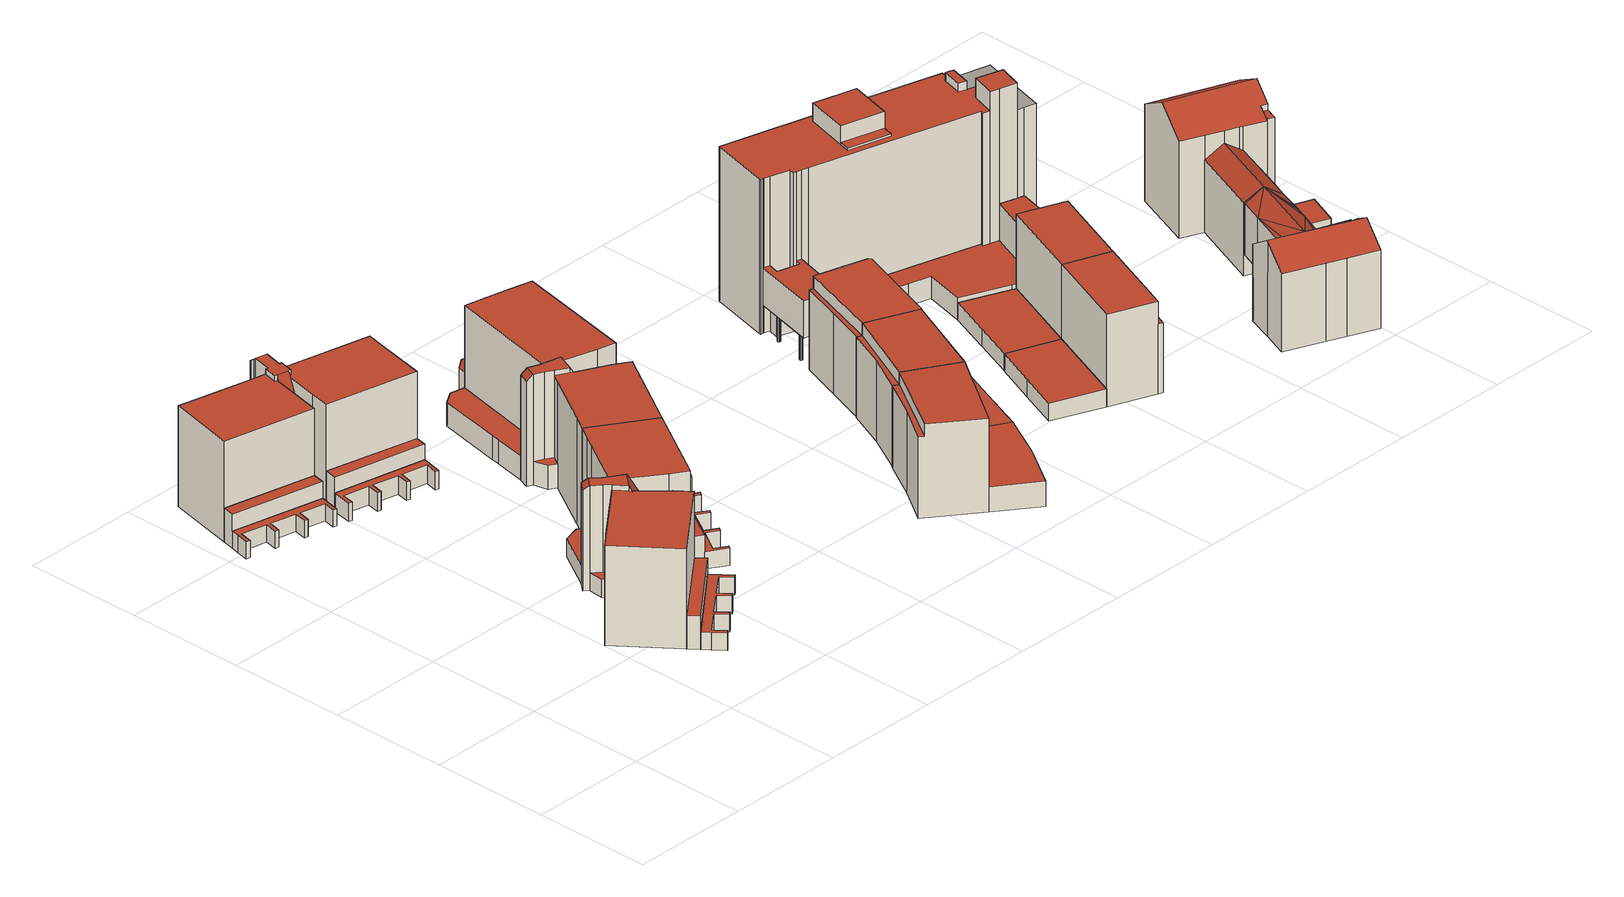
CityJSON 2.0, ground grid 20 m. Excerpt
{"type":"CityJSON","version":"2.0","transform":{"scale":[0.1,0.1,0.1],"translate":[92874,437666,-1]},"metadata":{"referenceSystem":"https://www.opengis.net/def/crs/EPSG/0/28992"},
"CityObjects":{
"building1":{"type":"Building","attributes":{"measuredHeight":19.58,"yearOfConstruction":1978},"address":[{"CountryName":"Nederland","LocalityName":"Rotterdam","ThoroughfareNumber":"462-504","ThoroughfareName":"Goudsesingel","PostalCode":"3011KP"}],"children":["building1-1","building1-2","building1-3","building1-4","building1-5","building1-6","building1-7"]},
"building1-1":{"type":"BuildingPart","parents":["building1"],"geometry":[{"type":"Solid","lod":"2","boundaries":[[[[0,1,2,3]],[[0,3,4,5,6]],[[6,7,1,0]],[[2,1,7,8,9]],[[6,5,8,7]],[[4,3,2,9]],[[4,9,8,5]]]],"semantics":{"surfaces":[{"type":"ClosureSurface"},{"type":"WallSurface"},{"type":"RoofSurface"},{"type":"GroundSurface"}],"values":[[0,1,1,1,2,3,0]]}}]},
"building1-2":{"type":"BuildingPart","parents":["building1"],"geometry":[{"type":"Solid","lod":"2","boundaries":[[[[10,11,12,13]],[[2,14,15,1]],[[16,17,18,19]],[[17,10,13,18]],[[20,15,14,21]],[[0,22,23,3]],[[24,12,11,25]],[[19,26,27,16]],[[28,29,30,31]],[[32,33,34,35]],[[29,34,33,30]],[[25,28,31,24]],[[35,36,37,32]],[[22,27,26,23]],[[36,20,21,37]],[[11,10,17,16,27,22,0,1,15,20,36,35,34,29,28,25]],[[12,24,31,30,33,32,37,21,14,2,3,23,26,19,18,13]],[[3,2,1,0]]]],"semantics":{"surfaces":[{"type":"WallSurface"},{"type":"RoofSurface"},{"type":"GroundSurface"},{"type":"ClosureSurface"}],"values":[[0,0,0,0,0,0,0,0,0,0,0,0,0,0,0,1,2,3]]}}]},
"building1-3":{"type":"BuildingPart","parents":["building1"],"geometry":[{"type":"Solid","lod":"2","boundaries":[[[[38,39,40,41]],[[42,43,44,45]],[[45,46,47,48,42]],[[41,48,47,38]],[[43,40,39,49,44]],[[42,48,41,40,43]],[[46,49,39,38,47]],[[45,44,49,46]]]],"semantics":{"surfaces":[{"type":"ClosureSurface"},{"type":"WallSurface"},{"type":"RoofSurface"},{"type":"GroundSurface"}],"values":[[0,1,1,1,1,2,3,0]]}}]},
"building1-4":{"type":"BuildingPart","parents":["building1"],"geometry":[{"type":"Solid","lod":"2","boundaries":[[[[50,51,52,53]],[[54,55,56,57]],[[55,52,51,56]],[[58,54,57,59]],[[51,50,59,57,56]],[[54,58,53,52,55]],[[59,50,53,58]]]],"semantics":{"surfaces":[{"type":"ClosureSurface"},{"type":"WallSurface"},{"type":"RoofSurface"},{"type":"GroundSurface"}],"values":[[0,1,1,1,2,3,0]]}}]},
"building1-5":{"type":"BuildingPart","parents":["building1"],"geometry":[{"type":"Solid","lod":"2","boundaries":[[[[60,61,62,63]],[[61,64,65,62]],[[66,67,68,69]],[[70,66,69,71]],[[71,60,63,70]],[[70,63,62,65,72,73,67,66]],[[60,71,69,68,74,75,64,61]],[[75,74,73,72]],[[64,75,72,65]],[[67,73,74,68]]]],"semantics":{"surfaces":[{"type":"WallSurface"},{"type":"RoofSurface"},{"type":"GroundSurface"},{"type":"ClosureSurface"}],"values":[[0,0,0,0,0,1,2,3,3,3]]}}]},
"building1-6":{"type":"BuildingPart","parents":["building1"],"geometry":[{"type":"Solid","lod":"2","boundaries":[[[[76,77,78,79]],[[80,81,82,83]],[[84,85,86,87]],[[87,88,89,84]],[[85,90,91,86]],[[90,82,81,91]],[[92,89,88,93]],[[45,92,93,46]],[[94,95,96,97]],[[98,94,97,99]],[[100,78,77,101]],[[83,102,103,80]],[[79,98,99,76]],[[102,100,101,103]],[[104,96,95,105]],[[49,104,105,44]],[[102,83,82,90,85,84,89,92,45,44,105,95,94,98,79,78,100]],[[91,81,80,103,101,77,76,99,97,96,104,49,46,93,88,87,86]],[[46,49,44,45]]]],"semantics":{"surfaces":[{"type":"WallSurface"},{"type":"RoofSurface"},{"type":"GroundSurface"},{"type":"ClosureSurface"}],"values":[[0,0,0,0,0,0,0,0,0,0,0,0,0,0,0,0,1,2,3]]}}]},
"building1-7":{"type":"BuildingPart","parents":["building1"],"geometry":[{"type":"Solid","lod":"2","boundaries":[[[[106,107,108,109]],[[110,111,112,41,38,113]],[[114,111,110]],[[115,51,52,116,117]],[[116,118,119,117]],[[50,51,115,120]],[[40,121,119,118,39]],[[122,123,8,5]],[[124,65,64,125,126]],[[127,128,129,130]],[[8,123,131,132,133,9]],[[134,132,131]],[[135,136,137,138]],[[136,129,128,137]],[[107,134,108]],[[127,130,114]],[[132,110,113,133]],[[139,140,122,5,4]],[[67,141,68]],[[142,140,139,143]],[[144,142,143,145]],[[146,144,145,147]],[[141,146,147,68]],[[112,121,40,41]],[[148,58,59,149,150]],[[151,149,59,50,120]],[[125,148,150,126]],[[120,135,138,151]],[[152,153,154,155]],[[155,106,109,152]],[[73,72,156,157,158]],[[157,154,153,158]],[[124,156,72,65]],[[67,73,158,141]],[[134,107,127,114,110,132]],[[156,124,126,150,149]],[[122,140,142,144,146,141,158,153,152,109,108,134,131,123]],[[129,136,135,120,115,117,119,121,112,111,114,130]],[[149,151,138,137,128,127,107,106,155,154,157,156]],[[147,145,143,139,4,9,133,113,38,39,118,116,52,53,58,148,125,64,75,74,68]],[[41,40,39,38]],[[53,52,51,50]],[[5,8,9,4]],[[58,53,50,59]],[[72,73,74,75]],[[65,72,75,64]],[[68,74,73,67]]]],"semantics":{"surfaces":[{"type":"WallSurface"},{"type":"RoofSurface"},{"type":"GroundSurface"},{"type":"ClosureSurface"}],"values":[[0,0,0,0,0,0,0,0,0,0,0,0,0,0,0,0,0,0,0,0,0,0,0,0,0,0,0,0,0,0,0,0,0,0,1,1,1,1,1,2,3,3,3,3,3,3,3]]}}]},
"building2":{"type":"Building","attributes":{"measuredHeight":17.75,"yearOfConstruction":1978},"address":[{"CountryName":"Nederland","LocalityName":"Rotterdam","ThoroughfareNumber":"60-102","ThoroughfareName":"Sint-Jacobsplaats","PostalCode":"3011DD"}],"children":["building2-1","building2-2","building2-3","building2-4","building2-5","building2-6"]},
"building2-1":{"type":"BuildingPart","parents":["building2"],"geometry":[{"type":"Solid","lod":"2","boundaries":[[[[159,160,161,162]],[[163,159,162,164]],[[165,163,164,166]],[[167,165,166,168]],[[161,169,170,171,168,166,164,162]],[[163,165,167,172,173,174,160,159]],[[169,161,160,174]],[[170,169,174,173]],[[168,171,172,167]],[[171,170,173,172]]]],"semantics":{"surfaces":[{"type":"WallSurface"},{"type":"RoofSurface"},{"type":"GroundSurface"},{"type":"ClosureSurface"}],"values":[[0,0,0,0,1,2,3,3,3,3]]}}]},
"building2-2":{"type":"BuildingPart","parents":["building2"],"geometry":[{"type":"Solid","lod":"2","boundaries":[[[[175,176,177,178]],[[179,180,181,182]],[[183,184,185,186]],[[187,179,182,188]],[[176,185,184,177]],[[186,189,190,183]],[[191,192,193,194]],[[195,175,178,196]],[[189,191,194,190]],[[188,193,192,187]],[[197,198,199,200]],[[196,199,198,195]],[[200,201,202,197]],[[202,180,179,187,192,191,189,186,185,176,175,195,198,197]],[[199,196,178,177,184,183,190,194,193,188,182,181,201,200]],[[201,181,180,202]]]],"semantics":{"surfaces":[{"type":"WallSurface"},{"type":"RoofSurface"},{"type":"GroundSurface"},{"type":"ClosureSurface"}],"values":[[0,0,0,0,0,0,0,0,0,0,0,0,0,1,2,3]]}}]},
"building2-3":{"type":"BuildingPart","parents":["building2"],"geometry":[{"type":"Solid","lod":"2","boundaries":[[[[203,204,205,206]],[[207,208,209,210]],[[211,212,213,214]],[[215,209,208,216]],[[210,217,218,207]],[[206,219,220,203]],[[221,222,223,224]],[[214,225,226,211]],[[224,227,228,221]],[[219,229,230,220]],[[217,231,232,218]],[[222,215,216,223]],[[229,226,225,230]],[[231,205,204,232]],[[233,234,235,236]],[[212,233,236,213]],[[219,206,205,231,217,210,209,215,222,221,228,234,233,212,211,226,229]],[[218,232,204,203,220,230,225,214,213,236,235,227,224,223,216,208,207]],[[227,235,234,228]]]],"semantics":{"surfaces":[{"type":"WallSurface"},{"type":"RoofSurface"},{"type":"GroundSurface"},{"type":"ClosureSurface"}],"values":[[0,0,0,0,0,0,0,0,0,0,0,0,0,0,0,0,1,2,3]]}}]},
"building2-4":{"type":"BuildingPart","parents":["building2"],"geometry":[{"type":"Solid","lod":"2","boundaries":[[[[170,169,237,238]],[[169,161,239,237]],[[240,241,242,243,244,245]],[[246,247,248,249,250]],[[160,251,252,239,161]],[[253,254,255,256,257]],[[258,259,260]],[[261,262,263]],[[245,264,265,240]],[[266,267,268,269]],[[270,271,171,170,238]],[[259,271,270,260]],[[246,243,242,247]],[[272,264,261]],[[273,266,269,274,275]],[[256,276,275,274,257]],[[277,266,273,278]],[[279,280,281,252,251]],[[282,281,280,283]],[[244,258,245]],[[264,272,284,285,286,265]],[[279,268,267,280]],[[284,255,254,285]],[[277,278,287,282,283]],[[262,287,278,263]],[[288,167,168,289,290]],[[249,288,290,250]],[[168,171,271,289]],[[245,258,260,262,261,264]],[[239,252,281,237]],[[243,246,250,290,289,271,259,258,244]],[[262,260,270,238,237,281,282,287]],[[272,261,263,278,273,275,276,256,255,284]],[[283,280,267,266,277]],[[269,268,279,251,160,174,173,172,167,288,249,248,241,240,265,286,253,257,274]],[[247,242,241,248]],[[174,160,161,169]],[[172,173,170,171]],[[173,174,169,170]],[[167,172,171,168]],[[285,254,253,286]]]],"semantics":{"surfaces":[{"type":"WallSurface"},{"type":"RoofSurface"},{"type":"GroundSurface"},{"type":"ClosureSurface"}],"values":[[0,0,0,0,0,0,0,0,0,0,0,0,0,0,0,0,0,0,0,0,0,0,0,0,0,0,0,0,1,1,1,1,1,1,2,3,3,3,3,3,3]]}}]},
"building2-5":{"type":"BuildingPart","parents":["building2"],"geometry":[{"type":"Solid","lod":"2","boundaries":[[[[228,234,235,227]],[[235,234,291,254,253]],[[292,291,234,228]],[[228,227,293,294,292]],[[293,286,285,294]],[[254,291,292,294,285]],[[286,293,227,235,253]],[[286,253,254,285]]]],"semantics":{"surfaces":[{"type":"ClosureSurface"},{"type":"WallSurface"},{"type":"RoofSurface"},{"type":"GroundSurface"}],"values":[[0,1,1,1,1,2,3,0]]}}]},
"building2-6":{"type":"BuildingPart","parents":["building2"],"geometry":[{"type":"Solid","lod":"2","boundaries":[[[[248,241,242,247]],[[295,202,201,248,247]],[[181,180,296,242,241]],[[295,296,180,202]],[[296,295,247,242]],[[241,248,201,181]],[[202,180,181,201]]]],"semantics":{"surfaces":[{"type":"ClosureSurface"},{"type":"WallSurface"},{"type":"RoofSurface"},{"type":"GroundSurface"}],"values":[[0,1,1,1,2,3,0]]}}]},
"building3":{"type":"Building","attributes":{"measuredHeight":18.71,"yearOfConstruction":1978},"address":[{"CountryName":"Nederland","LocalityName":"Rotterdam","ThoroughfareNumber":"10-58","ThoroughfareName":"Sint-Jacobsplaats","PostalCode":"3011DD"}],"children":["building3-1","building3-2","building3-3","building3-4","building3-5","building3-6","building3-7"]},
"building3-1":{"type":"BuildingPart","parents":["building3"],"geometry":[{"type":"Solid","lod":"2","boundaries":[[[[297,298,299,300,301]],[[300,299,302,303,304]],[[305,306,307,308,309,310]],[[311,312,313]],[[314,247,246,250,315]],[[306,305,311]],[[316,317,318,319]],[[320,321,318,317,322]],[[301,323,297]],[[324,325,326,327,328]],[[323,329,330]],[[297,305,310,298]],[[331,328,327,332,333]],[[329,328,331,330]],[[334,335,336,337,338]],[[312,338,337,313]],[[332,316,319,333]],[[307,246,247,308]],[[339,304,303,340]],[[339,340,341,342,343]],[[344,343,342,345,346]],[[346,325,324,344]],[[347,348,349,321,320]],[[334,349,348,335]],[[350,348,347,351]],[[352,353,354,355,356]],[[355,315,250,356]],[[336,353,352,337]],[[353,350,351,354]],[[297,323,330,312,311,305]],[[338,312,330,331,333,319,349,334]],[[304,339,343,344,324,328,329,323,301,300]],[[353,336,335,348,350]],[[319,318,321,349]],[[246,307,306,311,313,337,352,356,250]],[[302,299,298,310,309,314,315,355,354,351,347,320,322,357,358,359,360,345,342,341]],[[308,247,314,309]],[[340,303,302,341]],[[359,358,332,327]],[[358,357,316,332]],[[357,322,317,316]],[[325,346,345,360,326]],[[360,359,327,326]]]],"semantics":{"surfaces":[{"type":"WallSurface"},{"type":"RoofSurface"},{"type":"GroundSurface"},{"type":"ClosureSurface"}],"values":[[0,0,0,0,0,0,0,0,0,0,0,0,0,0,0,0,0,0,0,0,0,0,0,0,0,0,0,0,0,1,1,1,1,1,1,2,3,3,3,3,3,3,3]]}}]},
"building3-2":{"type":"BuildingPart","parents":["building3"],"geometry":[{"type":"Solid","lod":"2","boundaries":[[[[361,362,363,364]],[[365,366,367,368]],[[362,369,370,363]],[[371,372,373,374]],[[375,376,377,378]],[[379,370,369,380]],[[381,382,383,384]],[[385,386,387,388]],[[374,385,388,371]],[[389,373,372,390]],[[391,392,393,394]],[[376,389,390,377]],[[378,367,366,375]],[[382,365,368,383]],[[384,395,396,381]],[[380,391,394,379]],[[397,361,364,398]],[[398,399,400,397]],[[392,396,395,393]],[[397,400,386,385,374,373,389,376,375,366,365,382,381,396,392,391,380,369,362,361]],[[395,384,383,368,367,378,377,390,372,371,388,387,399,398,364,363,370,379,394,393]],[[399,387,386,400]]]],"semantics":{"surfaces":[{"type":"WallSurface"},{"type":"RoofSurface"},{"type":"GroundSurface"},{"type":"ClosureSurface"}],"values":[[0,0,0,0,0,0,0,0,0,0,0,0,0,0,0,0,0,0,0,1,2,3]]}}]},
"building3-3":{"type":"BuildingPart","parents":["building3"],"geometry":[{"type":"Solid","lod":"2","boundaries":[[[[401,402,403,404]],[[405,406,407,408]],[[409,410,411,412]],[[413,414,415,416]],[[197,202,417,418]],[[419,197,418,420]],[[416,411,410,413]],[[414,421,422,415]],[[404,419,420,401]],[[421,423,424,422]],[[425,403,402,426]],[[406,425,426,407]],[[408,424,423,405]],[[427,428,429,430]],[[428,409,412,429]],[[430,431,432,427]],[[423,421,414,413,410,409,428,427,432,202,197,419,404,403,425,406,405]],[[415,422,424,408,407,426,402,401,420,418,417,431,430,429,412,411,416]],[[431,417,202,432]]]],"semantics":{"surfaces":[{"type":"WallSurface"},{"type":"RoofSurface"},{"type":"GroundSurface"},{"type":"ClosureSurface"}],"values":[[0,0,0,0,0,0,0,0,0,0,0,0,0,0,0,0,1,2,3]]}}]},
"building3-4":{"type":"BuildingPart","parents":["building3"],"geometry":[{"type":"Solid","lod":"2","boundaries":[[[[341,302,303,340]],[[387,386,433,303,302]],[[434,433,386,400]],[[434,400,399,435,436]],[[435,341,340,436]],[[434,436,340,303,433]],[[399,387,302,341,435]],[[400,386,387,399]]]],"semantics":{"surfaces":[{"type":"ClosureSurface"},{"type":"WallSurface"},{"type":"RoofSurface"},{"type":"GroundSurface"}],"values":[[0,1,1,1,1,2,3,0]]}}]},
"building3-5":{"type":"BuildingPart","parents":["building3"],"geometry":[{"type":"Solid","lod":"2","boundaries":[[[[309,314,247,308]],[[437,295,202,432]],[[437,432,431,309,308]],[[295,247,314,417,202]],[[247,295,437,308]],[[309,431,417,314]],[[432,202,417,431]]]],"semantics":{"surfaces":[{"type":"ClosureSurface"},{"type":"WallSurface"},{"type":"RoofSurface"},{"type":"GroundSurface"}],"values":[[0,1,1,1,2,3,0]]}}]},
"building3-6":{"type":"BuildingPart","parents":["building3"],"geometry":[{"type":"Solid","lod":"2","boundaries":[[[[438,346,345,439]],[[439,440,441,438]],[[440,442,443,441]],[[325,444,445,360,326]],[[442,446,447,443]],[[446,448,449,447]],[[448,445,444,449]],[[346,438,441,443,447,449,444,325]],[[442,440,439,345,360,445,448,446]],[[345,346,325,326,360]]]],"semantics":{"surfaces":[{"type":"WallSurface"},{"type":"RoofSurface"},{"type":"GroundSurface"},{"type":"ClosureSurface"}],"values":[[0,0,0,0,0,0,0,1,2,3]]}}]},
"building3-7":{"type":"BuildingPart","parents":["building3"],"geometry":[{"type":"Solid","lod":"2","boundaries":[[[[450,451,452,453]],[[451,454,455,452]],[[454,456,457,455]],[[456,322,317,457]],[[360,450,453,326]],[[457,317,316,332,327,326,453,452,455]],[[360,359,358,357,322,456,454,451,450]],[[316,317,322,357]],[[332,316,357,358]],[[326,327,359,360]],[[327,332,358,359]]]],"semantics":{"surfaces":[{"type":"WallSurface"},{"type":"RoofSurface"},{"type":"GroundSurface"},{"type":"ClosureSurface"}],"values":[[0,0,0,0,0,1,2,3,3,3,3]]}}]},
"building4":{"type":"Building","attributes":{"measuredHeight":15.96,"yearOfConstruction":1952},"address":[{"CountryName":"Nederland","LocalityName":"Rotterdam","ThoroughfareNumber":"42-43","ThoroughfareName":"Lombardkade","PostalCode":"3011ZB"}],"children":["building4-1","building4-2"]},
"building4-1":{"type":"BuildingPart","parents":["building4"],"geometry":[{"type":"Solid","lod":"2","boundaries":[[[[458,459,460,461]],[[462,458,461,463,464,465,466]],[[464,467,468,465]],[[467,469,470,468]],[[466,471,472,462]],[[460,459,472,471,470,469,473]],[[466,465,468,470,471]],[[462,472,459,458]],[[464,463,473,469,467]],[[461,460,473,463]]]],"semantics":{"surfaces":[{"type":"WallSurface"},{"type":"RoofSurface"},{"type":"GroundSurface"},{"type":"ClosureSurface"}],"values":[[0,0,0,0,0,0,1,1,2,3]]}}]},
"building4-2":{"type":"BuildingPart","parents":["building4"],"geometry":[{"type":"Solid","lod":"2","boundaries":[[[[463,473,460,461]],[[474,463,461,475]],[[476,477,478,479]],[[475,476,479,474]],[[477,460,473,478]],[[460,477,476,475,461]],[[479,478,473,463,474]]]],"semantics":{"surfaces":[{"type":"ClosureSurface"},{"type":"WallSurface"},{"type":"RoofSurface"},{"type":"GroundSurface"}],"values":[[0,1,1,1,1,2,3]]}}]},
"building5":{"type":"Building","attributes":{"measuredHeight":15.78,"yearOfConstruction":1952},"address":[{"CountryName":"Nederland","LocalityName":"Rotterdam","ThoroughfareNumber":"40-41","ThoroughfareName":"Lombardkade","PostalCode":"3011ZA"}],"children":["building5-1","building5-2"]},
"building5-1":{"type":"BuildingPart","parents":["building5"],"geometry":[{"type":"Solid","lod":"2","boundaries":[[[[480,466,462,481]],[[481,482,483,484,485,486,480]],[[487,488,461,458,462,466,465]],[[482,458,461,483]],[[485,489,490,486]],[[489,487,465,490]],[[482,481,462,458]],[[480,486,490,465,466]],[[485,484,488,487,489]],[[483,461,488,484]]]],"semantics":{"surfaces":[{"type":"WallSurface"},{"type":"RoofSurface"},{"type":"GroundSurface"},{"type":"ClosureSurface"}],"values":[[0,0,0,0,0,0,1,1,2,3]]}}]},
"building5-2":{"type":"BuildingPart","parents":["building5"],"geometry":[{"type":"Solid","lod":"2","boundaries":[[[[484,488,461,483]],[[491,475,492,493]],[[494,491,493,495]],[[475,461,488,492]],[[495,484,483,494]],[[461,475,491,494,483]],[[495,493,492,488,484]]]],"semantics":{"surfaces":[{"type":"ClosureSurface"},{"type":"WallSurface"},{"type":"RoofSurface"},{"type":"GroundSurface"}],"values":[[0,1,1,1,1,2,3]]}}]},
"building6":{"type":"Building","attributes":{"measuredHeight":15.58,"yearOfConstruction":1952},"address":[{"CountryName":"Nederland","LocalityName":"Rotterdam","ThoroughfareNumber":"38-39","ThoroughfareName":"Lombardkade","PostalCode":"3011ZA"}],"children":["building6-1","building6-2"]},
"building6-1":{"type":"BuildingPart","parents":["building6"],"geometry":[{"type":"Solid","lod":"2","boundaries":[[[[496,497,498,499,500]],[[501,502,503,504,481,480,486]],[[496,504,503,497]],[[499,505,506,500]],[[507,506,505,508,509,510]],[[508,511,512,509]],[[513,501,486,514]],[[511,515,516,512]],[[515,513,514,516]],[[510,480,481,507]],[[500,506,507,481,504,496]],[[514,486,480,510,509,512,516]],[[515,511,508,505,499,498,502,501,513]],[[497,503,502,498]]]],"semantics":{"surfaces":[{"type":"WallSurface"},{"type":"RoofSurface"},{"type":"GroundSurface"},{"type":"ClosureSurface"}],"values":[[0,0,0,0,0,0,0,0,0,0,1,1,2,3]]}}]},
"building6-2":{"type":"BuildingPart","parents":["building6"],"geometry":[{"type":"Solid","lod":"2","boundaries":[[[[498,502,503,497]],[[517,518,519,520]],[[521,517,520,522]],[[523,521,522,524]],[[524,498,497,523]],[[518,503,502,519]],[[518,517,521,523,497,503]],[[524,522,520,519,502,498]]]],"semantics":{"surfaces":[{"type":"ClosureSurface"},{"type":"WallSurface"},{"type":"RoofSurface"},{"type":"GroundSurface"}],"values":[[0,1,1,1,1,1,2,3]]}}]},
"building7":{"type":"Building","attributes":{"measuredHeight":15.63,"yearOfConstruction":1952},"address":[{"CountryName":"Nederland","LocalityName":"Rotterdam","ThoroughfareNumber":"7-11","ThoroughfareName":"Meent","PostalCode":"3011JA"}],"children":["building7-1","building7-2","building7-3"]},
"building7-1":{"type":"BuildingPart","parents":["building7"],"geometry":[{"type":"Solid","lod":"2","boundaries":[[[[525,526,527,528]],[[529,527,526,530]],[[531,525,528,532]],[[533,529,530,534]],[[532,533,534,531]],[[533,532,528,527,529]],[[525,531,534,530,526]]]],"semantics":{"surfaces":[{"type":"ClosureSurface"},{"type":"WallSurface"},{"type":"RoofSurface"},{"type":"GroundSurface"}],"values":[[0,1,1,1,1,2,3]]}}]},
"building7-2":{"type":"BuildingPart","parents":["building7"],"geometry":[{"type":"Solid","lod":"2","boundaries":[[[[535,536,537,538]],[[527,539,540,537,536,526]],[[538,537,540,541]],[[542,528,525,535,538,541]],[[542,539,527,528]],[[542,541,540,539]],[[526,536,535,525]],[[528,527,526,525]]]],"semantics":{"surfaces":[{"type":"ClosureSurface"},{"type":"WallSurface"},{"type":"RoofSurface"},{"type":"GroundSurface"}],"values":[[0,1,1,1,1,2,3,0]]}}]},
"building7-3":{"type":"BuildingPart","parents":["building7"],"geometry":[{"type":"Solid","lod":"2","boundaries":[[[[538,537,536,535]],[[535,543,544,538]],[[543,545,546,544]],[[545,547,548,546]],[[537,548,547,536]],[[548,537,538,544,546]],[[543,535,536,547,545]]]],"semantics":{"surfaces":[{"type":"ClosureSurface"},{"type":"WallSurface"},{"type":"RoofSurface"},{"type":"GroundSurface"}],"values":[[0,1,1,1,1,2,3]]}}]},
"building8":{"type":"Building","attributes":{"measuredHeight":15.47,"yearOfConstruction":1952},"address":[{"CountryName":"Nederland","LocalityName":"Rotterdam","ThoroughfareNumber":"18","ThoroughfareName":"Binnenrottehof","PostalCode":"3011HD"}],"children":["building8-1","building8-2","building8-3"]},
"building8-1":{"type":"BuildingPart","parents":["building8"],"geometry":[{"type":"Solid","lod":"2","boundaries":[[[[549,532,550,551]],[[552,549,551,553]],[[554,552,553,555]],[[532,528,556,550]],[[555,557,558,554]],[[557,559,560,558]],[[549,552,554,558,560,528,532]],[[553,551,550,556,559,557,555]],[[559,556,528,560]]]],"semantics":{"surfaces":[{"type":"WallSurface"},{"type":"RoofSurface"},{"type":"GroundSurface"},{"type":"ClosureSurface"}],"values":[[0,0,0,0,0,0,1,2,3]]}}]},
"building8-2":{"type":"BuildingPart","parents":["building8"],"geometry":[{"type":"Solid","lod":"2","boundaries":[[[[561,538,562,563]],[[538,544,564,562]],[[565,566,567,568]],[[566,564,544,567]],[[563,569,570,561]],[[569,565,568,570]],[[544,538,561,570,568,567]],[[569,563,562,564,566,565]]]],"semantics":{"surfaces":[{"type":"ClosureSurface"},{"type":"WallSurface"},{"type":"RoofSurface"},{"type":"GroundSurface"}],"values":[[0,1,1,1,1,1,2,3]]}}]},
"building8-3":{"type":"BuildingPart","parents":["building8"],"geometry":[{"type":"Solid","lod":"2","boundaries":[[[[528,542,541,538,562,556]],[[561,538,541,571]],[[572,542,528,560]],[[572,560,559,573,574]],[[571,574,573,563,561]],[[542,572,574,571,541]],[[573,559,556,562,563]],[[563,562,538,561]],[[560,528,556,559]]]],"semantics":{"surfaces":[{"type":"WallSurface"},{"type":"RoofSurface"},{"type":"GroundSurface"},{"type":"ClosureSurface"}],"values":[[0,0,0,0,0,1,2,3,3]]}}]},
"building9":{"type":"Building","attributes":{"measuredHeight":29.37,"yearOfConstruction":1952},"address":[{"CountryName":"Nederland","LocalityName":"Rotterdam","ThoroughfareNumber":"350-388","ThoroughfareName":"Goudsesingel","PostalCode":"3011KM"}],"children":["building9-1","building9-2","building9-3","building9-4"]},
"building9-1":{"type":"BuildingPart","attributes":{"measuredHeight":3.69},"parents":["building9"],"geometry":[{"type":"Solid","lod":"2","boundaries":[[[[575,576,577,578]],[[576,579,580,577]],[[579,581,582,580]],[[581,565,583,582]],[[565,569,584,583]],[[569,573,585,584]],[[586,587,588,589]],[[587,575,578,588]],[[582,583,584,585,590,591,592,593,589,588,578,577,580]],[[594,595,596,573,569,565,581,579,576,575,587,586,597]],[[594,597,593,592]],[[596,595,591,590]],[[573,596,590,585]],[[597,586,589,593]],[[595,594,592,591]]]],"semantics":{"surfaces":[{"type":"WallSurface"},{"type":"RoofSurface"},{"type":"GroundSurface"},{"type":"ClosureSurface"}],"values":[[0,0,0,0,0,0,0,0,1,2,3,3,3,3,3]]}}]},
"building9-2":{"type":"BuildingPart","attributes":{"measuredHeight":29.37},"parents":["building9"],"geometry":[{"type":"Solid","lod":"2","boundaries":[[[[598,599,600,601,602]],[[603,599,598,604]],[[600,605,606,601]],[[607,608,609,610,591,590]],[[606,605,608,607,611]],[[609,603,604,610]],[[603,609,608,605,600,599]],[[612,613,596,595,614,615]],[[611,607,590,596,613]],[[611,613,612,601,606]],[[595,596,590,591]],[[612,615,602,601]],[[591,610,604,614,595]],[[604,598,602,615,614]]]],"semantics":{"surfaces":[{"type":"WallSurface"},{"type":"RoofSurface"},{"type":"GroundSurface"},{"type":"ClosureSurface"}],"values":[[0,0,0,0,0,0,1,2,3,3,3,3,3,3]]}}]},
"building9-3":{"type":"BuildingPart","attributes":{"measuredHeight":29.14},"parents":["building9"],"geometry":[{"type":"Solid","lod":"2","boundaries":[[[[601,606,616,617,618,619,620,621,622,623,624,625,626,602]],[[627,628,629,630,631,632,633,634,635,636,637],[638,639,640,641,642,643,644,645,646,647],[648,649,650,651,652,653,654,655,656,657],[658,659,660,661,662,663,664,665,666,667],[668,669,670,671,672,673,674,675,676,677]],[[649,648,678,679]],[[665,664,680,681]],[[671,670,682,683]],[[639,638,684,685]],[[672,671,683,686]],[[651,650,687,688]],[[662,661,689,690]],[[670,669,691,682]],[[652,651,688,692]],[[650,649,679,687]],[[664,663,693,680]],[[641,640,694,695]],[[677,676,696,697]],[[653,652,692,698]],[[669,668,699,691]],[[643,642,700,701]],[[654,653,698,702]],[[642,641,695,700]],[[647,646,703,704]],[[673,672,686,705]],[[656,655,706,707]],[[663,662,690,693]],[[638,647,704,684]],[[674,673,705,708]],[[657,656,707,709]],[[655,654,702,706]],[[675,674,708,710]],[[640,639,685,694]],[[644,643,701,711]],[[676,675,710,696]],[[648,657,709,678]],[[645,644,711,712]],[[713,714,715,716,717]],[[718,719,621,620]],[[720,721,632,631]],[[722,716,715,723]],[[661,660,724,689]],[[660,659,725,724]],[[666,665,681,726]],[[659,658,727,725]],[[658,667,728,727]],[[719,729,622,621]],[[624,623,730,731,732]],[[730,733,734,731]],[[667,666,726,728]],[[625,624,732,735,736]],[[737,738,618,617]],[[738,739,619,618]],[[739,718,620,619]],[[740,741,742,743]],[[741,744,745,742]],[[744,746,747,745]],[[746,748,749,747]],[[750,598,602,626]],[[743,751,622,729,740]],[[751,730,623,622]],[[736,750,626,625]],[[733,752,753,734]],[[754,755,636,635]],[[756,627,757,758]],[[748,756,758,749]],[[756,759,628,627]],[[759,760,629,628]],[[757,761,762,758]],[[761,713,717,762]],[[763,764,765,766]],[[767,768,769,770]],[[771,754,635,634]],[[755,772,637,636]],[[772,757,627,637]],[[760,773,630,629]],[[713,774,775,714]],[[776,777,778,779]],[[592,591,610,780]],[[646,645,712,703]],[[781,782,783,784]],[[589,785,786,787,633,788,586]],[[782,789,722,723,783]],[[721,788,633,632]],[[782,787,786,789]],[[589,593,790,785]],[[593,592,780,790]],[[617,616,791,792,737]],[[611,791,616,606]],[[764,793,776,779,765]],[[764,767,770,793]],[[778,777,794,763,766]],[[768,763,794,769]],[[668,677,697,699]],[[752,736,735,753]],[[787,771,634,633]],[[773,720,631,630]],[[774,781,784,775]],[[752,733,730,751,743,742,745,747,749,758,762,717,716,722,789,786,785,790,780,610,604,598,750,736],[777,776,793,770,769,794]],[[763,768,767,764]],[[779,778,766,765]],[[731,734,753,735,732]],[[781,774,713,761,757,772,755,754,771,787,782]],[[783,723,715,714,775,784]],[[687,679,678,709,707,706,702,698,692,688]],[[695,694,685,684,704,703,712,711,701,700]],[[682,691,699,697,696,710,708,705,686,683]],[[725,727,728,726,681,680,693,690,689,724]],[[720,773,760,759,756,748,746,744,741,740,729,719,718,739,738,737,792,613,612,615,614,595,594,597,586,788,721]],[[615,612,601,602]],[[591,595,614,604,610]],[[597,594,592,593]],[[586,597,593,589]],[[602,598,604,614,615]],[[601,612,613,611,606]],[[613,792,791,611]],[[594,595,591,592]]]],"semantics":{"surfaces":[{"type":"OuterFloorSurface"},{"type":"OuterCeilingSurface"},{"type":"WallSurface"},{"type":"RoofSurface"},{"type":"GroundSurface"},{"type":"ClosureSurface"}],"values":[[0,1,2,2,2,2,2,2,2,2,2,2,2,2,2,2,2,2,2,2,2,2,2,2,2,2,2,2,2,2,2,2,2,2,2,2,2,2,2,2,2,2,2,2,2,2,2,2,2,2,2,2,2,2,2,2,2,2,2,2,2,2,2,2,2,2,2,2,2,2,2,2,2,2,2,2,2,2,2,2,2,2,2,2,2,2,2,2,2,2,2,2,2,2,2,3,3,3,3,3,3,4,4,4,4,4,5,5,5,5,5,5,5,5]]}}]},
"building9-4":{"type":"BuildingPart","attributes":{"measuredHeight":9.92},"parents":["building9"],"geometry":[{"type":"Solid","lod":"2","boundaries":[[[[795,607,590,585]],[[557,796,797,798]],[[796,792,791,797]],[[798,795,585,573,557]],[[797,791,611,607,795,798]],[[557,573,596,613,792,796]],[[596,573,585,590]],[[792,613,611,791]],[[590,607,611,613,596]]]],"semantics":{"surfaces":[{"type":"WallSurface"},{"type":"RoofSurface"},{"type":"GroundSurface"},{"type":"ClosureSurface"}],"values":[[0,0,0,0,1,2,3,3,3]]}}]},
"building10":{"type":"Building","attributes":{"measuredHeight":16.15,"yearOfConstruction":1953},"address":[{"CountryName":"Nederland","LocalityName":"Rotterdam","ThoroughfareNumber":"10-14","ThoroughfareName":"Meent","PostalCode":"3011JJ"}],"children":["building10-1","building10-2"]},
"building10-1":{"type":"BuildingPart","parents":["building10"],"geometry":[{"type":"Solid","lod":"2","boundaries":[[[[799,800,801,802]],[[803,799,802,804]],[[805,803,804,806]],[[806,807,808,805]],[[807,806,804,802,801,809]],[[808,810,800,799,803,805]],[[807,809,810,808]],[[809,801,800,810]]]],"semantics":{"surfaces":[{"type":"ClosureSurface"},{"type":"WallSurface"},{"type":"RoofSurface"},{"type":"GroundSurface"}],"values":[[0,1,1,1,2,3,0,0]]}}]},
"building10-2":{"type":"BuildingPart","parents":["building10"],"geometry":[{"type":"Solid","lod":"2","boundaries":[[[[811,812,813,814,815,816]],[[817,818,819,820,821]],[[822,818,817]],[[823,824,825,826,827,828,808,807]],[[829,830,831]],[[813,812,832,833]],[[814,813,833,834]],[[835,815,836,837,838]],[[802,799,838,837,839]],[[834,836,815,814]],[[839,840,801,802]],[[835,841,816,815]],[[842,843,844,845]],[[846,842,845,847]],[[827,846,847,828]],[[824,831,830,825]],[[848,844,843,849]],[[850,821,820,848,849]],[[851,816,841,819,818]],[[811,816,851,852]],[[812,811,852,832]],[[853,840,854]],[[853,829,809,801,840]],[[807,809,829,823]],[[833,832,852]],[[833,852,851]],[[851,818,822]],[[851,822,855]],[[833,851,855]],[[829,831,824,823]],[[825,830,826]],[[829,853,830]],[[853,854,855]],[[830,853,855]],[[855,822,817]],[[855,817,850]],[[826,855,850]],[[830,855,826]],[[817,821,850]],[[834,833,836]],[[839,833,855]],[[839,855,854]],[[839,854,840]],[[837,833,839]],[[836,833,837]],[[842,846,827,826,850,849,843]],[[841,835,838,799,800,810,808,828,847,845,844,848,820,819]],[[802,801,800,799]],[[808,810,809,807]],[[810,800,801,809]]]],"semantics":{"surfaces":[{"type":"OuterCeilingSurface"},{"type":"WallSurface"},{"type":"RoofSurface"},{"type":"GroundSurface"},{"type":"ClosureSurface"}],"values":[[0,1,1,1,1,1,1,1,1,1,1,1,1,1,1,1,1,1,1,1,1,1,1,1,2,2,2,2,2,2,2,2,2,2,2,2,2,2,2,2,2,2,2,2,2,2,3,4,4,4]]}}]},
"building11":{"type":"Building","attributes":{"measuredHeight":19.81,"yearOfConstruction":1953},"address":[{"CountryName":"Nederland","LocalityName":"Rotterdam","ThoroughfareNumber":"2-8","ThoroughfareName":"Meent","PostalCode":"3011JJ"}],"children":["building11-1","building11-2"]},
"building11-1":{"type":"BuildingPart","parents":["building11"],"geometry":[{"type":"Solid","lod":"2","boundaries":[[[[856,857,858,859]],[[860,861,862,863]],[[859,860,863,856]],[[861,864,865,862]],[[864,861,860,859,858,866]],[[856,863,862,865,867,857]],[[867,865,864,866]],[[857,867,866,858]]]],"semantics":{"surfaces":[{"type":"ClosureSurface"},{"type":"WallSurface"},{"type":"RoofSurface"},{"type":"GroundSurface"}],"values":[[0,1,1,1,2,3,0,0]]}}]},
"building11-2":{"type":"BuildingPart","parents":["building11"],"geometry":[{"type":"Solid","lod":"2","boundaries":[[[[868,869,870,871,872]],[[873,874,875]],[[876,877,832,878]],[[879,834,833,832,877]],[[880,872,871,876,878]],[[881,858,859,882,883]],[[884,866,858,881,885]],[[886,880,878,887]],[[885,888,889,884]],[[888,886,887,889]],[[865,864,890,834,879]],[[884,890,864,866]],[[874,881,883]],[[891,882,859,856,892,893,894,895]],[[892,870,869,893]],[[895,873,875,891]],[[882,891,875,874,883]],[[888,885,881,874,873,895,894,868,872,880,886]],[[833,834,890,884,889,887]],[[893,869,868,894]],[[878,832,833,887]],[[856,857,867,865,879,877,876,871,870,892]],[[859,858,857,856]],[[866,864,865,867]],[[858,866,867,857]]]],"semantics":{"surfaces":[{"type":"WallSurface"},{"type":"RoofSurface"},{"type":"GroundSurface"},{"type":"ClosureSurface"}],"values":[[0,0,0,0,0,0,0,0,0,0,0,0,0,0,0,0,1,1,1,1,1,2,3,3,3]]}}]},
"building12":{"type":"Building","attributes":{"measuredHeight":4.01,"yearOfConstruction":1954},"address":[{"CountryName":"Nederland","LocalityName":"Rotterdam","ThoroughfareNumber":"4B","ThoroughfareName":"Meenthof","PostalCode":"3011JT"}],"geometry":[{"type":"Solid","lod":"2","boundaries":[[[[896,862,863,897]],[[898,899,896,897]],[[897,863,900,898]],[[863,862,901,900]],[[899,901,862,896]],[[898,900,901,899]]]],"semantics":{"surfaces":[{"type":"GroundSurface"},{"type":"WallSurface"},{"type":"RoofSurface"}],"values":[[0,1,1,1,1,2]]}}]}
},
"vertices":[
[346,738,44],[191,770,44],[191,770,13],[346,738,13],[350,757,13],[350,757,70],[346,738,70],[191,770,70],[195,791,70],[195,791,13],
[289,713,44],[283,715,44],[283,715,13],[289,713,13],[184,736,13],[184,736,44],[337,725,44],[294,734,44],[294,734,13],[337,725,13],[190,735,44],[190,735,13],[338,703,44],[338,703,13],[287,735,13],[287,735,44],[332,704,13],[332,704,44],[244,745,44],[239,724,44],[239,724,13],[244,745,13],[237,746,13],[233,725,13],[233,725,44],[237,746,44],[194,755,44],[194,755,13],
[175,796,13],[21,829,13],[21,829,70],[175,796,70],[171,775,70],[16,809,70],[16,809,42],[171,775,42],[171,775,13],[175,795,13],[175,795,70],[16,809,13],
[200,911,44],[176,916,44],[176,916,13],[200,911,13],[198,942,13],[178,929,13],[178,929,44],[198,942,44],[206,941,13],[206,941,44],
[363,920,13],[230,949,13],[230,949,44],[363,920,44],[229,949,13],[229,949,44],[378,886,44],[375,873,44],[375,873,13],[378,886,13],[380,895,44],[380,895,13],[227,937,44],[220,907,44],[220,907,13],[227,937,13],
[62,784,13],[58,763,13],[58,763,42],[62,784,42],[112,773,13],[108,752,13],[108,752,42],[112,773,42],[162,762,42],[119,771,42],[119,771,13],[162,762,13],[158,742,13],[158,742,42],[114,751,42],[114,751,13],[163,740,42],[163,740,13],[15,772,42],[8,774,42],[8,774,13],[15,772,13],[19,793,42],[19,793,13],[64,762,42],[64,762,13],[69,782,42],[69,782,13],[13,794,13],[13,794,42],
[219,883,192],[215,883,192],[215,883,183],[219,883,183],[182,828,70],[182,828,183],[175,796,183],[182,828,13],[194,883,183],[176,916,183],[76,937,13],[76,937,183],[47,944,13],[47,944,183],[200,911,183],[21,829,183],[350,757,183],[195,791,183],[229,949,183],[209,953,13],[209,953,183],[195,887,192],[191,888,192],[191,888,183],[195,887,183],[202,824,183],[202,824,70],[202,824,13],[214,879,183],[200,910,183],[196,911,183],[196,911,192],[200,910,192],[350,758,13],[350,758,183],[375,873,183],[359,799,183],[359,799,13],[361,809,183],[361,809,13],[368,842,183],[368,842,13],[207,944,13],[206,941,192],[207,944,189],[200,911,192],[224,906,183],[220,906,183],[220,906,192],[224,906,192],[227,937,192],[220,907,192],[220,907,183],
[331,445,10],[292,380,10],[292,380,40],[331,445,40],[360,453,10],[360,453,40],[367,448,10],[367,448,40],[379,441,10],[379,441,40],[300,373,40],[314,360,40],[325,353,40],[325,353,10],[314,360,10],[300,373,10],
[527,344,39],[506,356,39],[506,356,10],[527,344,10],[474,257,39],[442,277,39],[442,277,10],[474,257,10],[504,306,10],[483,318,10],[483,318,39],[504,306,39],[477,262,39],[477,262,10],[500,300,39],[500,300,10],[480,312,39],[457,275,39],[457,275,10],[480,312,10],[530,349,39],[530,349,10],[533,400,39],[510,362,39],[510,362,10],[533,400,10],[521,407,10],[521,407,39],
[345,136,10],[330,154,10],[330,154,40],[345,136,40],[385,168,10],[370,187,10],[370,187,40],[385,168,40],[306,104,40],[301,100,40],[301,100,10],[306,104,10],[404,214,40],[404,214,10],[379,164,40],[379,164,10],[340,132,40],[340,132,10],[424,200,40],[419,196,40],[419,196,10],[424,200,10],[291,122,10],[291,122,40],[399,231,10],[399,231,40],[325,150,40],[325,150,10],[365,182,40],[365,182,10],[286,118,40],[277,130,40],[277,130,10],[286,118,10],
[300,373,187],[314,360,187],[292,380,180],[397,304,10],[424,288,10],[424,288,67],[424,288,179],[397,304,179],[397,304,76],[503,418,179],[503,418,67],[503,418,10],[404,482,10],[404,482,179],[278,364,10],[278,364,180],[264,146,10],[264,146,67],[264,146,179],[191,239,179],[191,239,10],[350,338,179],[346,340,179],[346,340,187],[327,312,179],[324,315,187],[324,315,179],[367,270,76],[367,270,10],[293,322,40],[284,332,40],[284,332,10],[293,322,10],[325,353,187],[325,353,179],[367,270,179],[293,322,179],[214,258,10],[214,258,179],[208,253,179],[309,335,40],[309,335,179],[286,357,10],[286,357,40],[286,357,187],[300,345,187],[300,345,40],[387,246,179],[387,246,67],[387,246,10],[309,335,187],[389,458,10],[379,441,179],[389,458,179],
[277,130,67],[399,231,67],[387,245,10],[387,245,67],
[521,407,67],[442,277,67],
[576,612,76],[576,612,0],[607,606,0],[607,606,179],[576,612,179],[607,605,0],[607,605,68],[607,605,179],[559,570,76],[559,570,179],[586,554,179],[586,554,67],[586,554,0],[559,570,0],[507,596,179],[503,598,187],[503,598,179],[503,418,0],[404,482,0],[461,644,40],[452,648,40],[452,648,177],[461,644,187],[444,629,0],[444,629,177],[452,648,0],[520,628,179],[534,835,179],[534,835,66],[534,835,40],[491,634,40],[491,634,179],[516,629,179],[516,629,187],[491,634,187],[479,637,40],[479,637,187],[470,618,187],[470,618,40],[482,610,40],[482,610,179],[482,610,187],[649,810,179],[649,810,68],[649,810,0],[613,818,0],[613,818,179],[611,819,179],[611,819,0],[611,819,66],[454,625,0],[454,625,40],[454,625,187],[460,601,40],[460,601,0],[472,594,179],[472,594,40],[472,594,0],[419,507,0],[419,507,179],[461,644,0],[479,637,0],[491,634,0],[534,835,0],
[705,793,40],[682,797,40],[682,797,0],[705,793,0],[661,698,40],[652,654,40],[652,654,0],[661,698,0],[673,754,40],[673,754,0],[665,600,0],[642,604,0],[642,604,40],[665,600,40],[676,649,40],[674,643,40],[674,643,0],[676,649,0],[696,749,0],[696,749,40],[686,699,40],[685,693,40],[685,693,0],[686,699,0],[664,594,40],[627,601,40],[627,601,0],[664,594,0],[651,648,40],[651,648,0],[695,743,40],[672,748,40],[672,748,0],[695,743,0],[663,704,0],[663,704,40],[706,798,40],[706,798,0],[669,806,0],[669,806,40],
[557,393,0],[536,405,0],[536,405,39],[557,393,39],[583,436,39],[580,431,39],[580,431,0],[583,436,0],[613,530,39],[589,492,39],[589,492,0],[613,530,0],[610,480,39],[606,474,39],[606,474,0],[610,480,0],[521,407,0],[533,400,0],[553,387,39],[553,387,0],[586,487,39],[586,487,0],[563,449,39],[563,449,0],[559,443,39],[559,443,0],[636,523,39],[633,518,39],[633,518,0],[636,523,0],[604,543,0],[604,543,39],
[627,601,68],[669,806,68],[650,810,0],[650,810,68],
[604,543,67],
[614,836,66],[614,836,0],[610,842,0],[610,842,66],[604,852,0],[604,852,66],[537,849,66],[537,849,0],[601,852,0],[601,852,66],[556,862,0],[556,862,66],
[509,840,0],[487,826,0],[487,826,40],[509,840,40],[465,716,0],[465,716,40],[462,702,0],[462,702,40],
[919,211,173],[829,79,173],[829,79,57],[919,211,58],[833,259,174],[919,211,15],[824,264,15],[824,264,153],[833,259,153],[788,202,15],[788,202,153],[747,141,15],[747,141,153],[754,135,153],[754,135,174],[829,79,15],
[982,175,15],[982,175,58],[943,101,58],[896,30,58],[896,30,15],[943,101,15],
[895,390,153],[895,390,174],[982,355,173],[982,355,58],[982,355,17],[886,393,17],[886,393,153],[824,264,17],[919,211,17],[858,328,17],[858,328,153],
[1012,252,58],[982,175,17],[1012,252,17],[1043,331,58],[1043,331,17],
[1034,501,173],[1034,501,58],[1034,501,18],[1030,505,18],[1030,505,174],[886,393,18],[983,355,18],[983,355,57],[983,355,173],[988,516,18],[988,516,174],[941,529,174],[940,529,18],[940,529,153],[941,529,153],[934,531,18],[934,531,153],[887,394,18],[887,394,153],[910,461,18],[910,461,153],
[1073,408,58],[1043,331,57],[1043,331,18],[1073,408,18],[1085,440,58],[1085,440,18],[1087,445,58],[1087,445,18],
[1286,262,17],[1230,120,17],[1230,120,135],[1286,262,135],[1237,117,135],[1237,117,17],[1294,259,17],[1294,259,135],[1267,187,135],[1267,187,17],
[1209,291,17],[1153,150,17],[1153,150,47],[1209,291,47],[1230,120,173],[1153,150,173],[1209,291,173],[1286,262,173],
[1124,324,17],[1124,324,47],[1095,253,17],[1095,253,47],[1068,184,17],[1068,184,47],
[1323,328,135],[1294,259,18],[1323,328,18],[1351,398,135],[1351,398,18],[1351,399,135],[1351,399,18],[1286,262,18],[1346,402,18],[1346,402,135],[1342,403,18],[1342,403,135],
[1266,433,47],[1209,291,18],[1266,433,18],[1124,324,18],[1180,468,18],[1151,394,18],[1151,394,47],[1180,468,47],[1259,436,18],[1259,436,47],
[1266,433,173],[1342,403,173],[1292,423,18],[1292,423,173],
[1095,583,18],[1090,564,18],[1090,564,55],[1095,583,55],[1159,546,18],[1159,546,55],[1197,536,18],[1197,536,55],[1180,468,55],[1259,436,55],[1292,423,55],[1028,620,18],[1023,602,18],[1023,602,55],[1028,620,55],[1336,532,55],[1321,536,55],[1309,539,55],[1311,544,55],[1309,539,18],[1321,536,18],[1336,532,18],[1311,544,18],
[1349,571,279],[1349,571,312],[1377,563,312],[1377,563,266],[1349,571,266],[1333,576,312],[1333,576,279],[1365,524,311],[1365,524,266],[1336,532,117],[1336,532,311],[1321,536,311],[1321,536,279],[1365,524,117],[1377,563,18],[1365,524,18],[1333,576,18],[1349,571,18],
[1377,521,266],[1396,515,266],[1427,632,266],[1428,636,266],[1367,652,266],[1365,646,266],[1348,650,266],[1344,637,266],[1350,635,266],[1341,601,266],[1356,597,266],[961,647,66],[963,647,66],[973,644,66],[968,626,66],[1005,616,66],[1008,625,66],[1017,623,66],[988,516,66],[940,529,66],[943,540,66],[935,542,66],[995,546,66],[994,548,66],[993,549,66],[992,549,66],[990,548,66],[989,547,66],[990,545,66],[991,544,66],[993,544,66],[994,545,66],[963,614,66],[964,615,66],[964,616,66],[964,618,66],[963,619,66],[961,619,66],[960,618,66],[959,616,66],[960,615,66],[961,614,66],[949,559,66],[948,560,66],[947,561,66],[946,561,66],[945,560,66],[944,559,66],[944,557,66],[945,556,66],[947,556,66],[949,557,66],[1010,605,66],[1009,607,66],[1007,608,66],[1006,607,66],[1005,606,66],[1004,605,66],[1005,604,66],[1005,603,66],[1007,602,66],[1009,603,66],[963,614,18],[964,615,18],[944,557,18],[945,556,18],[1007,608,18],[1006,607,18],[995,546,18],[994,548,18],[1005,606,18],[964,616,18],[964,618,18],[946,561,18],[945,560,18],[1009,607,18],[963,619,18],[944,559,18],[993,549,18],[992,549,18],[1007,602,18],[1009,603,18],[961,619,18],[1010,605,18],[990,548,18],[989,547,18],[960,618,18],[993,544,18],[994,545,18],[1004,605,18],[959,616,18],[960,615,18],[1005,604,18],[961,614,18],[1005,603,18],[990,545,18],[991,544,18],[973,644,129],[973,644,73],[1005,635,73],[1005,635,279],[973,644,279],[1367,652,18],[1365,646,18],[1005,616,18],[1008,625,18],[1003,627,279],[1003,627,73],[947,561,18],[948,560,18],[947,556,18],[949,559,18],[949,557,18],[1348,650,18],[1344,637,279],[1344,637,293],[1350,635,293],[1337,639,279],[1337,639,293],[1341,601,293],[1341,601,279],[1396,515,18],[1427,632,18],[1428,636,18],[1349,657,18],[1199,697,18],[1199,697,279],[1349,657,279],[984,754,18],[984,754,279],[958,651,18],[958,651,279],[957,648,18],[957,648,279],[1356,597,279],[1348,650,279],[1328,605,279],[1328,605,293],[940,529,129],[943,540,129],[961,647,18],[961,647,129],[961,647,279],[963,647,18],[973,644,18],[963,647,129],[963,647,279],[1107,630,282],[1179,611,282],[1179,611,310],[1107,630,310],[1174,593,282],[1102,612,282],[1102,612,279],[1174,593,279],[988,516,129],[935,542,129],[968,626,18],[968,626,129],[968,626,73],[1198,684,279],[1126,703,279],[1126,703,310],[1198,684,310],[1309,539,279],[1005,616,129],[1008,625,129],[1008,625,73],[1005,616,73],[1028,620,279],[1017,623,279],[1017,623,129],[1017,623,18],[1008,625,279],[1311,544,279],[1377,521,117],[1377,521,18],[1179,611,279],[1107,630,279],
[1292,423,117],[1371,498,18],[1371,498,117],[1346,402,117],
[1582,161,16],[1565,120,16],[1565,120,53],[1582,161,53],[1591,158,16],[1591,158,53],[1631,142,16],[1631,142,53],[1615,101,53],[1615,101,16],[1610,103,53],[1610,103,16],
[1548,246,54],[1549,250,54],[1578,238,54],[1607,226,54],[1591,184,54],[1532,207,54],[1507,143,145],[1507,143,141],[1507,143,16],[1470,158,16],[1470,158,146],[1513,141,145],[1615,101,146],[1608,81,146],[1608,81,159],[1597,53,178],[1580,9,149],[1580,9,16],[1610,103,146],[1602,83,159],[1602,83,146],[1549,250,141],[1578,238,161],[1607,226,140],[1591,184,16],[1591,184,141],[1588,177,141],[1588,177,16],[1582,161,141],[1565,120,141],[1532,207,16],[1500,43,148],[1436,70,148],[1436,70,16],[1500,43,16],[1531,30,148],[1531,30,16],[1453,113,16],[1453,113,177],[1453,115,178],[1532,207,141],[1548,246,141],[1565,120,145],[1560,122,144],[1529,111,160],
[1700,330,18],[1689,334,18],[1689,334,55],[1700,330,55],[1684,290,55],[1664,236,55],[1664,236,18],[1684,290,18],[1618,254,55],[1618,254,18],[1654,349,55],[1654,349,18],
[1581,440,216],[1602,494,182],[1602,494,18],[1560,387,18],[1560,387,182],[1697,355,194],[1691,339,184],[1697,355,184],[1597,372,18],[1549,250,18],[1597,372,141],[1607,226,18],[1597,372,182],[1689,334,181],[1700,330,184],[1689,334,184],[1654,349,141],[1654,349,181],[1626,360,182],[1626,360,161],[1649,351,182],[1649,351,145],[1618,254,141],[1708,351,184],[1743,439,18],[1743,439,182],[1722,386,216],[1708,351,194],
[1702,221,18],[1724,275,18],[1724,275,58],[1702,221,58],[1684,290,58],[1664,236,58]
]}
